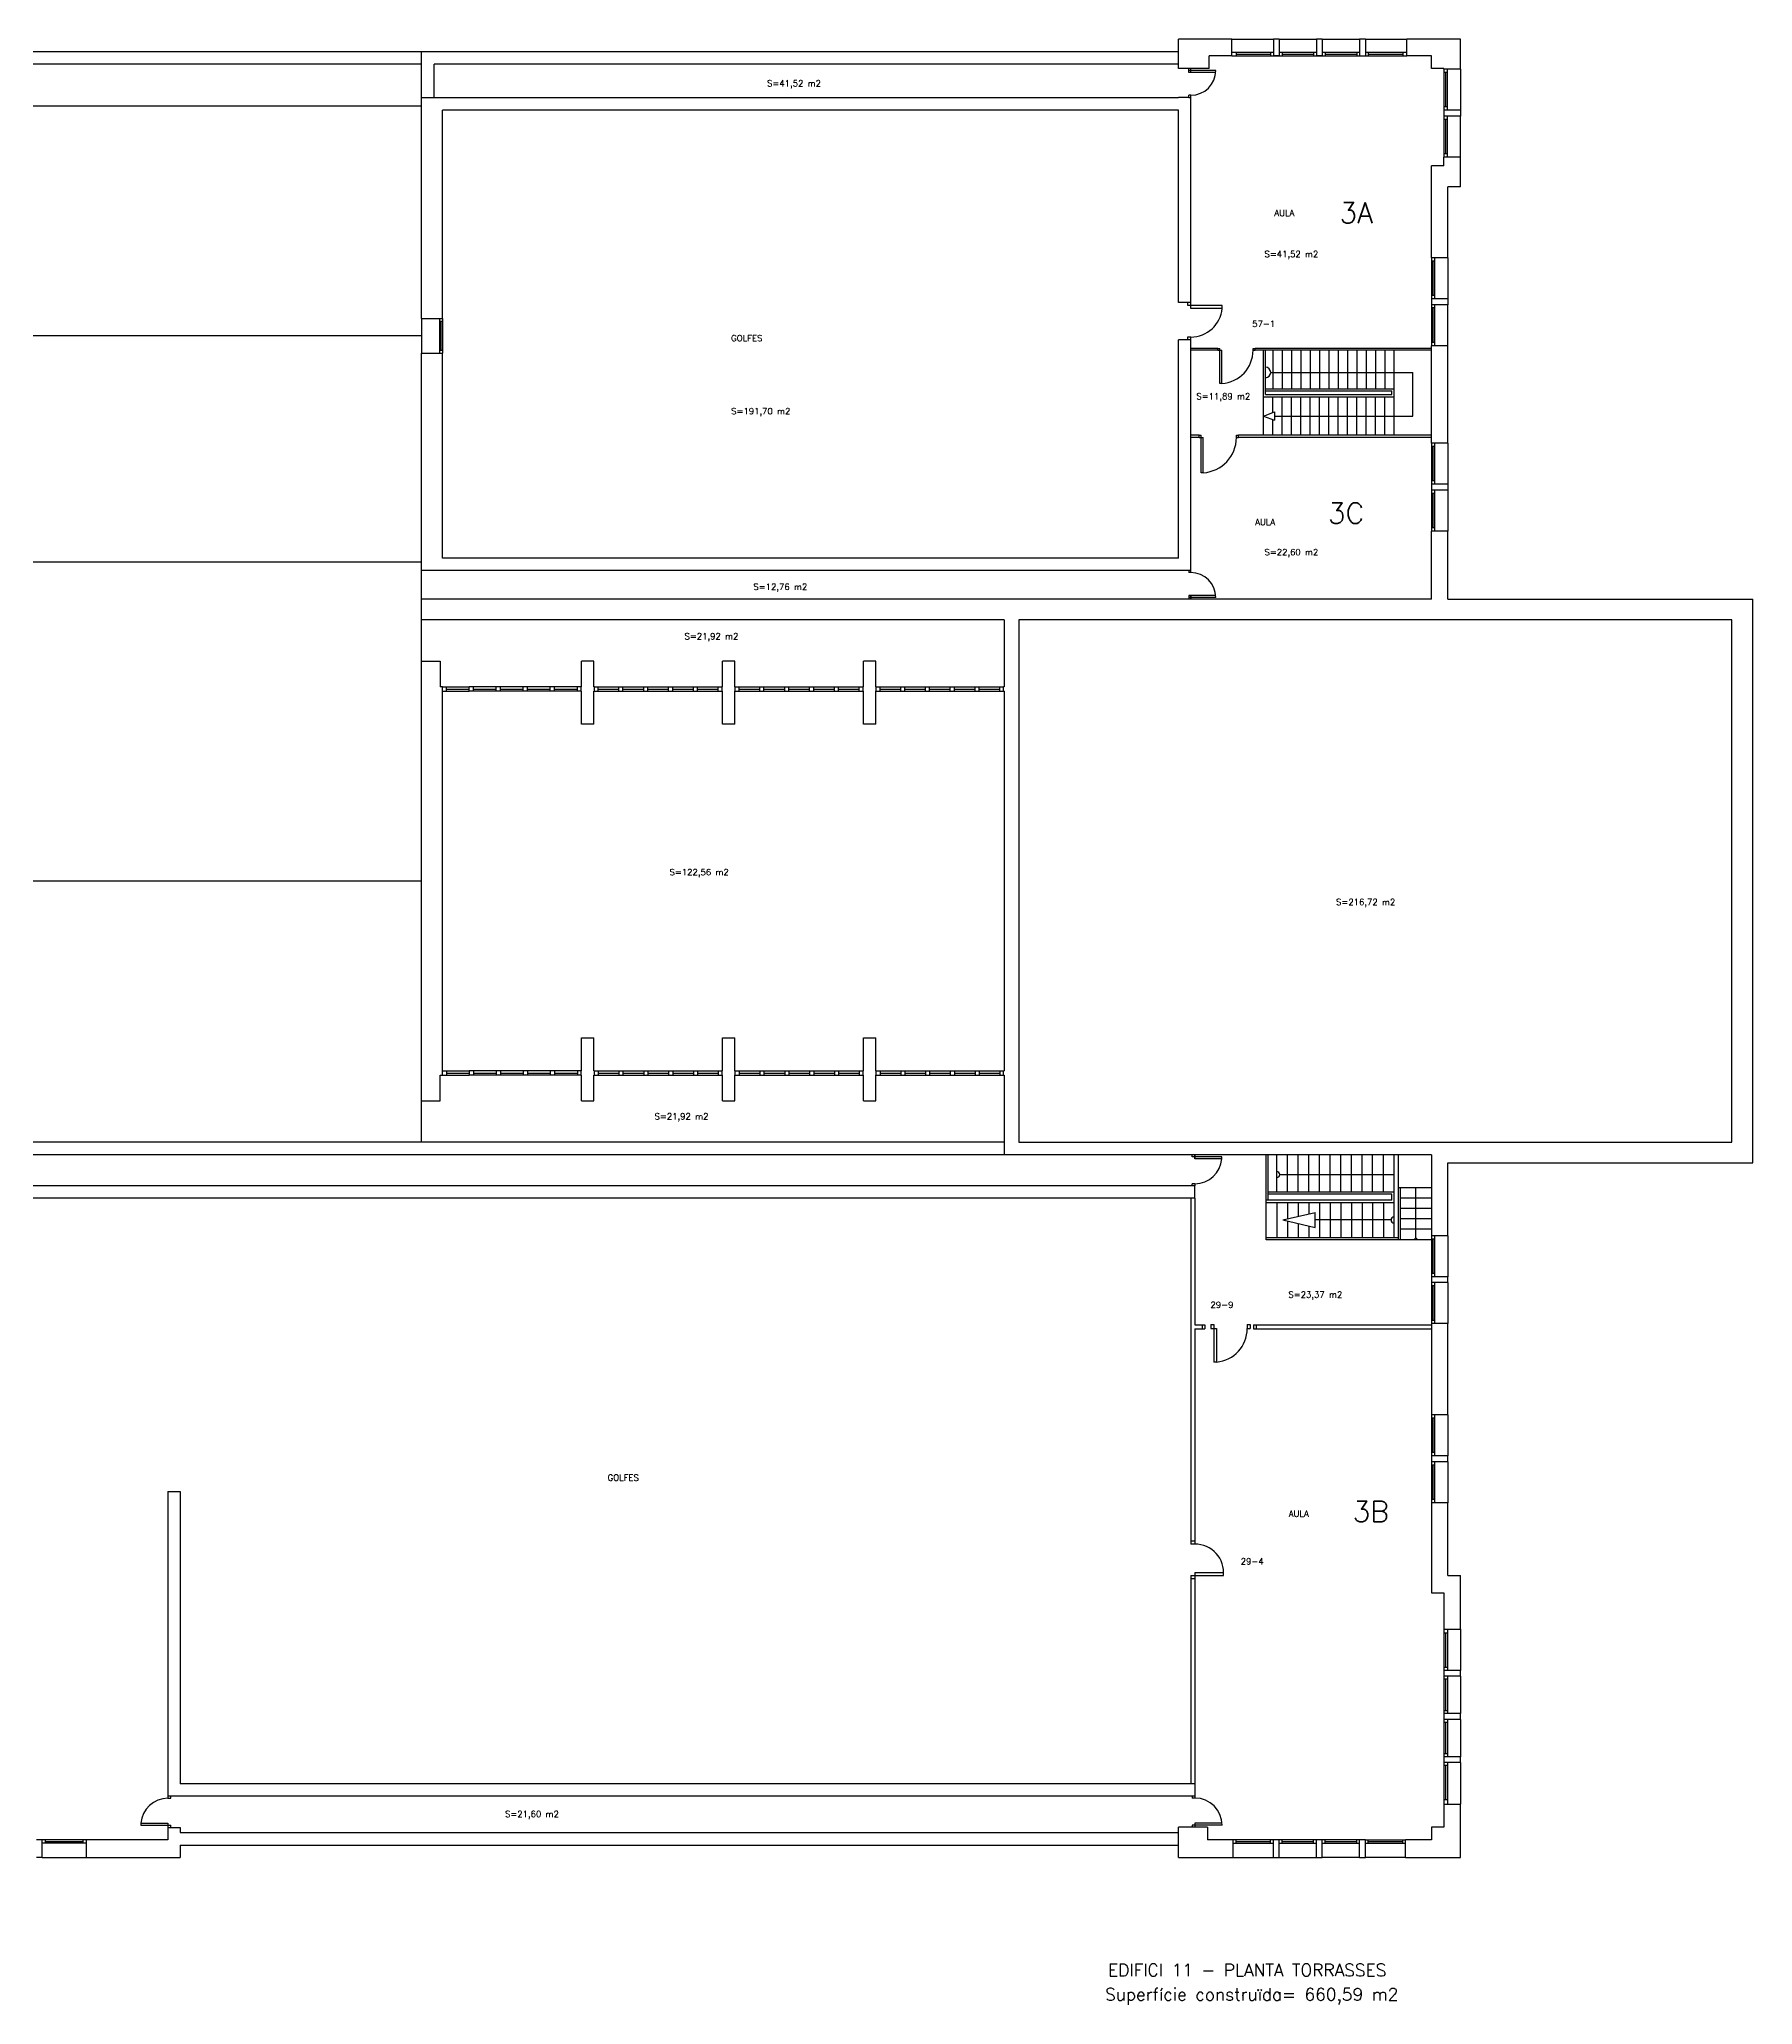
# Model space of a CAD drawing. Extents: x 188 to 272, y -39 to 198.
# Drawn here: x 230.9 to 272.22, y 150.78 to 198.18 of the extents above; entities that cross this region are included whole.
import ezdxf

# ---------------------------------------------------------------- set-up
doc = ezdxf.new("R2010")
doc.units = 0
doc.header["$MEASUREMENT"] = 0
for name, color, linetype in [('ESCA', 4, 'CONTINUOUS'), ('MURO', 1, 'CONTINUOUS'), ('PUER', 5, 'CONTINUOUS'), ('SUP', 7, 'CONTINUOUS'), ('TABI', 3, 'CONTINUOUS'), ('TEXT', 7, 'CONTINUOUS'), ('VENT', 2, 'CONTINUOUS')]:
    doc.layers.add(name, color=color, linetype=linetype)
doc.styles.add('SIMPLEX', font='simplex.shx')
doc.styles.add('SIMPLEX8', font='simplex.shx')

msp = doc.modelspace()

# ---------------------------------------------------------------- linework, layer by layer
at = {"layer": 'ESCA'}
for p, q in [((260.42, 188.631), (260.42, 190.681)), ((260.47, 189.611), (260.47, 190.681)), ((260.645, 190.681), (260.645, 189.751)), ((260.87, 190.681), (260.87, 189.751)), ((261.095, 190.681), (261.095, 189.751)), ((261.32, 190.681), (261.32, 189.751)), ((261.545, 190.681), (261.545, 189.751)), ((261.77, 190.681), (261.77, 189.751)), ((261.995, 190.681), (261.995, 189.751)), ((262.22, 190.681), (262.22, 189.751)), ((262.445, 190.681), (262.445, 189.751)), ((262.67, 190.681), (262.67, 189.751)), ((262.895, 190.681), (262.895, 189.751)), ((263.12, 190.681), (263.12, 189.751)), ((263.345, 190.681), (263.345, 189.751)), ((263.57, 188.631), (263.57, 190.681)), ((260.596, 190.146), (264.02, 190.146)), ((264.02, 189.096), (264.02, 190.146)), ((260.47, 189.751), (263.57, 189.751)), ((260.47, 189.701), (263.52, 189.701)), ((260.47, 189.611), (263.52, 189.611)), ((263.52, 189.611), (263.52, 189.701)), ((260.42, 189.561), (263.57, 189.561)), ((260.42, 189.096), (260.689, 189.193)), ((260.645, 189.177), (260.645, 189.561)), ((260.689, 189.193), (260.689, 188.999)), ((260.87, 188.631), (260.87, 189.561)), ((261.095, 188.631), (261.095, 189.561)), ((261.32, 188.631), (261.32, 189.561)), ((261.545, 188.631), (261.545, 189.561)), ((261.77, 188.631), (261.77, 189.561)), ((261.995, 188.631), (261.995, 189.561)), ((262.22, 188.631), (262.22, 189.561)), ((262.445, 188.631), (262.445, 189.561)), ((262.67, 188.631), (262.67, 189.561)), ((262.895, 188.631), (262.895, 189.561)), ((263.12, 188.631), (263.12, 189.561)), ((263.345, 188.631), (263.345, 189.561)), ((260.42, 189.096), (260.689, 188.999)), ((260.645, 188.631), (260.645, 189.015)), ((260.689, 189.096), (264.02, 189.096)), ((260.484, 169.231), (260.484, 171.281)), ((260.534, 170.181), (260.534, 171.281)), ((260.741, 170.381), (260.741, 171.281)), ((260.998, 170.381), (260.998, 171.281)), ((261.255, 170.381), (261.255, 171.281)), ((261.513, 170.381), (261.513, 171.281)), ((261.77, 170.381), (261.77, 171.281)), ((262.027, 170.381), (262.027, 171.281)), ((262.284, 170.381), (262.284, 171.281)), ((262.541, 170.381), (262.541, 171.281)), ((262.798, 170.381), (262.798, 171.281)), ((263.055, 170.381), (263.055, 171.281)), ((263.313, 170.381), (263.313, 171.281)), ((263.57, 169.281), (263.57, 171.281)), ((263.67, 171.281), (263.67, 169.231)), ((260.813, 170.801), (263.57, 170.801)), ((263.52, 170.181), (260.484, 170.181)), ((263.57, 170.381), (260.534, 170.381)), ((263.52, 170.331), (260.534, 170.331)), ((263.52, 170.181), (263.52, 170.331)), ((264.47, 170.481), (263.67, 170.481)), ((263.72, 170.481), (263.72, 169.231)), ((264.074, 170.231), (263.72, 170.231)), ((264.095, 169.264), (264.095, 170.481)), ((264.47, 170.231), (264.115, 170.231)), ((260.484, 170.131), (263.57, 170.131)), ((260.741, 170.131), (260.741, 169.281)), ((260.885, 169.706), (261.67, 169.888)), ((260.885, 169.706), (261.67, 169.524)), ((260.998, 170.131), (260.998, 169.732)), ((261.255, 170.131), (261.255, 169.792)), ((261.513, 170.131), (261.513, 169.852)), ((261.67, 169.524), (261.67, 169.888)), ((263.498, 169.706), (261.67, 169.706)), ((261.77, 170.131), (261.77, 169.281)), ((262.027, 170.131), (262.027, 169.281)), ((262.284, 170.131), (262.284, 169.281)), ((262.541, 170.131), (262.541, 169.281)), ((262.798, 170.131), (262.798, 169.281)), ((263.055, 170.131), (263.055, 169.281)), ((263.313, 170.131), (263.313, 169.281)), ((264.47, 169.981), (263.72, 169.981)), ((264.47, 169.731), (263.72, 169.731)), ((260.484, 169.281), (263.67, 169.281)), ((264.47, 169.231), (260.484, 169.231)), ((260.998, 169.68), (260.998, 169.281)), ((261.255, 169.62), (261.255, 169.281)), ((261.513, 169.561), (261.513, 169.281)), ((264.47, 169.481), (263.72, 169.481))]:
    msp.add_line(p, q, dxfattribs=at)
for centre, radius, start, end in [((260.47, 190.146), 0.126, 270, 90), ((260.741, 170.801), 0.0714, 270, 90), ((263.57, 169.706), 0.0714, 90, 270), ((264.095, 169.231), 0.033, 0, 180)]:
    msp.add_arc(centre, radius, start, end, dxfattribs=at)
at = {"layer": 'MURO'}
for p, q in [((258.37, 197.481), (258.37, 198.181)), ((259.66, 198.181), (258.37, 198.181)), ((259.66, 197.781), (259.66, 198.181)), ((260.66, 198.181), (260.66, 197.781)), ((260.8, 198.181), (260.66, 198.181)), ((260.8, 198.181), (260.8, 197.781)), ((261.7, 198.181), (261.7, 197.781)), ((261.84, 198.181), (261.7, 198.181)), ((261.84, 198.181), (261.84, 197.781)), ((262.74, 198.181), (262.74, 197.781)), ((262.88, 198.181), (262.74, 198.181)), ((262.88, 198.181), (262.88, 197.781)), ((263.88, 197.781), (263.88, 198.181)), ((265.17, 198.181), (263.88, 198.181)), ((265.17, 197.461), (265.17, 198.181)), ((258.37, 197.881), (240.12, 197.881)), ((240.12, 191.451), (240.12, 197.881)), ((259.11, 197.481), (259.11, 197.781)), ((259.66, 197.781), (259.11, 197.781)), ((260.8, 197.781), (260.66, 197.781)), ((260.66, 197.781), (260.8, 197.781)), ((261.84, 197.781), (261.7, 197.781)), ((261.7, 197.781), (261.84, 197.781)), ((262.74, 197.781), (262.88, 197.781)), ((264.47, 197.781), (263.88, 197.781)), ((264.47, 197.481), (264.47, 197.781)), ((240.42, 196.771), (240.42, 197.581)), ((258.37, 197.581), (240.42, 197.581)), ((259.11, 197.481), (258.37, 197.481)), ((264.77, 197.481), (264.47, 197.481)), ((264.77, 197.461), (264.77, 197.481)), ((265.17, 197.461), (264.77, 197.461)), ((258.37, 196.771), (240.12, 196.771)), ((258.37, 196.771), (258.37, 196.781)), ((258.62, 196.781), (258.37, 196.781)), ((258.67, 191.831), (258.67, 196.781)), ((258.37, 196.471), (240.62, 196.471)), ((240.62, 191.451), (240.62, 196.471)), ((258.37, 191.831), (258.37, 196.471)), ((265.17, 196.471), (264.77, 196.471)), ((264.77, 196.471), (264.77, 196.331)), ((265.17, 196.331), (264.77, 196.331)), ((265.17, 196.471), (265.17, 196.331)), ((265.17, 195.341), (264.77, 195.341)), ((264.77, 195.131), (264.77, 195.341)), ((265.17, 194.621), (265.17, 195.341)), ((264.77, 195.131), (264.47, 195.131)), ((264.47, 192.911), (264.47, 195.131)), ((265.17, 194.621), (264.87, 194.621)), ((264.87, 192.911), (264.87, 194.621)), ((264.87, 192.911), (264.47, 192.911)), ((258.67, 191.831), (258.37, 191.831)), ((264.87, 191.921), (264.47, 191.921)), ((264.47, 191.921), (264.47, 191.781)), ((264.87, 191.781), (264.47, 191.781)), ((264.87, 191.921), (264.87, 191.781)), ((240.12, 191.451), (240.62, 191.451)), ((240.12, 190.611), (240.62, 190.611)), ((240.12, 171.581), (240.12, 190.611)), ((240.62, 185.671), (240.62, 190.611)), ((258.37, 185.671), (258.37, 190.931)), ((258.67, 190.931), (258.37, 190.931)), ((258.67, 185.321), (258.67, 190.931)), ((264.87, 190.791), (264.47, 190.791)), ((264.47, 188.441), (264.47, 190.791)), ((264.87, 188.441), (264.87, 190.791)), ((264.87, 188.441), (264.47, 188.441)), ((264.87, 187.451), (264.47, 187.451)), ((264.47, 187.451), (264.47, 187.311)), ((264.87, 187.311), (264.47, 187.311)), ((264.87, 187.451), (264.87, 187.311)), ((264.87, 186.321), (264.47, 186.321)), ((264.47, 184.681), (264.47, 186.321)), ((264.51, 186.401), (264.51, 186.388)), ((264.87, 184.681), (264.87, 186.321)), ((258.67, 185.371), (240.12, 185.371)), ((258.37, 185.671), (240.62, 185.671)), ((258.62, 185.371), (258.62, 185.321)), ((258.62, 185.371), (258.62, 185.321)), ((258.67, 185.321), (258.62, 185.321)), ((264.47, 184.681), (240.12, 184.681)), ((258.62, 184.771), (258.62, 184.681)), ((258.67, 184.771), (258.67, 184.671)), ((258.67, 184.681), (258.67, 184.771)), ((264.87, 184.681), (272.22, 184.681)), ((272.22, 171.081), (272.22, 184.681)), ((244.45, 184.181), (240.12, 184.181)), ((240.8, 184.181), (240.72, 184.181)), ((247.85, 184.181), (244.45, 184.181)), ((251.25, 184.181), (247.85, 184.181)), ((254.17, 184.181), (251.25, 184.181)), ((254.17, 184.181), (254.17, 182.561)), ((254.52, 184.181), (254.52, 171.581)), ((271.72, 184.181), (254.52, 184.181)), ((271.72, 171.581), (271.72, 184.181)), ((240.12, 183.181), (240.57, 183.181)), ((240.57, 183.181), (240.57, 182.561)), ((243.975, 182.561), (243.975, 183.181)), ((244.275, 183.181), (243.975, 183.181)), ((244.275, 182.561), (244.275, 183.181)), ((247.375, 182.561), (247.375, 183.181)), ((247.675, 183.181), (247.375, 183.181)), ((247.675, 182.561), (247.675, 183.181)), ((250.775, 182.561), (250.775, 183.181)), ((251.075, 183.181), (250.775, 183.181)), ((251.075, 182.561), (251.075, 183.181)), ((240.627, 182.561), (240.57, 182.561)), ((243.975, 182.561), (243.965, 182.561)), ((244.285, 182.561), (244.275, 182.561)), ((247.375, 182.561), (247.365, 182.561)), ((247.685, 182.561), (247.675, 182.561)), ((250.775, 182.561), (250.765, 182.561)), ((251.085, 182.561), (251.075, 182.561)), ((254.17, 182.561), (254.155, 182.561)), ((240.62, 173.301), (240.62, 182.461)), ((240.627, 182.461), (240.62, 182.461)), ((243.975, 182.461), (243.965, 182.461)), ((243.975, 181.661), (243.975, 182.461)), ((244.275, 181.661), (244.275, 182.461)), ((244.285, 182.461), (244.275, 182.461)), ((247.375, 182.461), (247.365, 182.461)), ((247.375, 181.661), (247.375, 182.461)), ((247.675, 181.661), (247.675, 182.461)), ((247.685, 182.461), (247.675, 182.461)), ((250.775, 182.461), (250.765, 182.461)), ((250.775, 181.661), (250.775, 182.461)), ((251.075, 181.661), (251.075, 182.461)), ((251.085, 182.461), (251.075, 182.461)), ((254.17, 182.461), (254.155, 182.461)), ((254.17, 182.461), (254.17, 173.301)), ((244.275, 181.661), (243.975, 181.661)), ((247.675, 181.661), (247.375, 181.661)), ((251.075, 181.661), (250.775, 181.661)), ((243.975, 173.301), (243.975, 174.101)), ((243.975, 174.101), (244.275, 174.101)), ((244.275, 173.301), (244.275, 174.101)), ((247.375, 173.301), (247.375, 174.101)), ((247.375, 174.101), (247.675, 174.101)), ((247.675, 173.301), (247.675, 174.101)), ((250.775, 173.301), (250.775, 174.101)), ((250.775, 174.101), (251.075, 174.101)), ((251.075, 173.301), (251.075, 174.101)), ((240.57, 172.581), (240.57, 173.201)), ((243.965, 173.301), (243.975, 173.301)), ((243.965, 173.201), (243.975, 173.201)), ((243.975, 172.581), (243.975, 173.201)), ((244.275, 173.301), (244.285, 173.301)), ((244.275, 172.581), (244.275, 173.201)), ((244.275, 173.201), (244.285, 173.201)), ((247.365, 173.301), (247.375, 173.301)), ((247.365, 173.201), (247.375, 173.201)), ((247.375, 172.581), (247.375, 173.201)), ((247.675, 173.301), (247.685, 173.301)), ((247.675, 172.581), (247.675, 173.201)), ((247.675, 173.201), (247.685, 173.201)), ((250.775, 173.301), (250.765, 173.301)), ((250.775, 173.201), (250.765, 173.201)), ((250.775, 172.581), (250.775, 173.201)), ((251.075, 173.301), (251.085, 173.301)), ((251.075, 172.581), (251.075, 173.201)), ((251.075, 173.201), (251.085, 173.201)), ((254.155, 173.301), (254.17, 173.301)), ((254.155, 173.201), (254.17, 173.201)), ((254.17, 173.201), (254.17, 171.281)), ((240.12, 172.581), (240.57, 172.581)), ((243.975, 172.581), (244.275, 172.581)), ((247.375, 172.581), (247.675, 172.581)), ((250.775, 172.581), (251.075, 172.581)), ((254.17, 171.581), (195.95, 171.581)), ((264.47, 171.281), (196.35, 171.281)), ((254.52, 171.581), (271.72, 171.581)), ((258.77, 171.181), (258.77, 171.281)), ((264.47, 171.281), (264.47, 169.326)), ((264.87, 171.081), (272.22, 171.081)), ((264.87, 169.326), (264.87, 171.081)), ((258.77, 170.531), (196.35, 170.531)), ((258.77, 170.231), (196.35, 170.231)), ((258.77, 170.231), (258.77, 170.531)), ((264.87, 169.326), (264.47, 169.326)), ((264.87, 168.336), (264.47, 168.336)), ((264.47, 168.336), (264.47, 168.196)), ((264.87, 168.196), (264.87, 168.336)), ((264.87, 168.196), (264.47, 168.196)), ((264.87, 167.206), (264.47, 167.206)), ((264.47, 167.206), (264.47, 165.006)), ((264.87, 165.006), (264.87, 167.206)), ((264.87, 165.006), (264.47, 165.006)), ((264.87, 164.016), (264.47, 164.016)), ((264.47, 164.016), (264.47, 163.876)), ((264.87, 163.876), (264.87, 164.016)), ((264.87, 163.876), (264.47, 163.876)), ((234, 163.156), (234.3, 163.156)), ((234, 163.156), (234, 155.811)), ((234.3, 163.156), (234.3, 156.111)), ((264.87, 162.886), (264.47, 162.886)), ((264.47, 162.886), (264.47, 160.711)), ((264.87, 161.131), (264.87, 162.886)), ((264.47, 160.711), (264.77, 160.711)), ((264.77, 160.711), (264.77, 159.841)), ((264.87, 161.131), (265.17, 161.131)), ((265.17, 159.841), (265.17, 161.131)), ((264.77, 159.841), (265.17, 159.841)), ((265.17, 158.841), (264.77, 158.841)), ((264.77, 158.841), (264.77, 158.701)), ((265.17, 158.701), (265.17, 158.841)), ((265.17, 158.701), (264.77, 158.701)), ((265.17, 157.801), (264.77, 157.801)), ((264.77, 157.801), (264.77, 157.661)), ((265.17, 157.661), (264.77, 157.661)), ((265.17, 157.661), (265.17, 157.801)), ((265.17, 156.761), (264.77, 156.761)), ((264.77, 156.761), (264.77, 156.621)), ((265.17, 156.621), (264.77, 156.621)), ((265.17, 156.621), (265.17, 156.761)), ((258.77, 156.111), (234.3, 156.111)), ((258.77, 156.111), (258.77, 155.811)), ((258.77, 155.811), (234, 155.811)), ((264.77, 155.621), (265.17, 155.621)), ((264.77, 155.621), (264.77, 155.061)), ((265.17, 154.331), (265.17, 155.621)), ((234, 155.057), (234, 154.761)), ((234, 155.057), (234.3, 155.057)), ((234.3, 155.057), (234.3, 154.931)), ((259.07, 155.061), (258.37, 155.061)), ((258.37, 154.331), (258.37, 155.061)), ((259.07, 155.061), (259.07, 154.761)), ((264.47, 155.061), (264.47, 154.761)), ((264.77, 155.061), (264.47, 155.061)), ((230.97, 154.761), (230.83, 154.761)), ((230.97, 154.331), (230.97, 154.761)), ((234, 154.761), (232.04, 154.761)), ((232.04, 154.331), (232.04, 154.761)), ((234.3, 154.931), (258.37, 154.931)), ((234.3, 154.631), (258.37, 154.631)), ((234.3, 154.631), (234.3, 154.331)), ((259.69, 154.761), (259.07, 154.761)), ((259.69, 154.331), (259.69, 154.761)), ((260.66, 154.331), (260.66, 154.761)), ((260.8, 154.761), (260.66, 154.761)), ((260.8, 154.331), (260.8, 154.761)), ((261.7, 154.331), (261.7, 154.761)), ((261.84, 154.761), (261.7, 154.761)), ((261.84, 154.331), (261.84, 154.761)), ((262.74, 154.331), (262.74, 154.761)), ((262.88, 154.761), (262.74, 154.761)), ((262.88, 154.331), (262.88, 154.761)), ((264.47, 154.761), (263.85, 154.761)), ((263.85, 154.331), (263.85, 154.761)), ((230.97, 154.331), (230.83, 154.331)), ((232.04, 154.331), (234.3, 154.331)), ((258.37, 154.331), (259.69, 154.331)), ((260.66, 154.331), (260.8, 154.331)), ((261.7, 154.331), (261.84, 154.331)), ((262.74, 154.331), (262.88, 154.331)), ((263.85, 154.331), (265.17, 154.331))]:
    msp.add_line(p, q, dxfattribs=at)
at = {"layer": 'MURO', "color": 7}
for p, q in [((240.12, 197.881), (189.55, 197.881)), ((240.12, 197.581), (189.65, 197.581)), ((240.12, 196.571), (189.65, 196.571)), ((240.12, 191.031), (189.65, 191.031)), ((240.12, 185.571), (189.65, 185.571)), ((240.12, 177.881), (189.65, 177.881))]:
    msp.add_line(p, q, dxfattribs=at)
at = {"layer": 'MURO', "color": 1}
for p, q in [((240.627, 182.461), (240.627, 182.561)), ((243.965, 182.461), (243.965, 182.561)), ((244.285, 182.461), (244.285, 182.561)), ((247.365, 182.461), (247.365, 182.561)), ((247.685, 182.461), (247.685, 182.561)), ((250.765, 182.461), (250.765, 182.561)), ((251.085, 182.461), (251.085, 182.561)), ((254.155, 182.461), (254.155, 182.561)), ((254.52, 180.736), (254.52, 180.286)), ((254.52, 175.476), (254.52, 175.026)), ((240.57, 173.201), (240.625, 173.201)), ((240.625, 173.201), (240.625, 173.301)), ((243.965, 173.201), (243.965, 173.301)), ((244.285, 173.201), (244.285, 173.301)), ((247.365, 173.201), (247.365, 173.301)), ((247.685, 173.201), (247.685, 173.301)), ((250.765, 173.201), (250.765, 173.301)), ((251.085, 173.201), (251.085, 173.301)), ((254.155, 173.201), (254.155, 173.301))]:
    msp.add_line(p, q, dxfattribs=at)
at = {"layer": 'MURO', "color": 2}
for p, q in [((244.375, 182.461), (244.375, 182.561)), ((244.875, 182.461), (244.875, 182.561)), ((244.975, 182.461), (244.975, 182.561)), ((245.475, 182.461), (245.475, 182.561)), ((245.575, 182.461), (245.575, 182.561)), ((246.075, 182.461), (246.075, 182.561)), ((246.175, 182.461), (246.175, 182.561)), ((246.675, 182.461), (246.675, 182.561)), ((246.775, 182.461), (246.775, 182.561)), ((247.275, 182.461), (247.275, 182.561)), ((247.775, 182.461), (247.775, 182.561)), ((248.275, 182.461), (248.275, 182.561)), ((248.375, 182.461), (248.375, 182.561)), ((248.875, 182.461), (248.875, 182.561)), ((248.975, 182.461), (248.975, 182.561)), ((249.475, 182.461), (249.475, 182.561)), ((249.575, 182.461), (249.575, 182.561)), ((250.075, 182.461), (250.075, 182.561)), ((250.175, 182.461), (250.175, 182.561)), ((250.675, 182.461), (250.675, 182.561)), ((251.175, 182.461), (251.175, 182.561)), ((251.673, 182.461), (251.673, 182.561)), ((251.773, 182.461), (251.773, 182.561)), ((252.271, 182.461), (252.271, 182.561)), ((252.371, 182.461), (252.371, 182.561)), ((252.869, 182.461), (252.869, 182.561)), ((252.969, 182.461), (252.969, 182.561)), ((253.467, 182.461), (253.467, 182.561)), ((253.567, 182.461), (253.567, 182.561)), ((254.065, 182.461), (254.065, 182.561)), ((244.375, 173.301), (244.375, 173.201)), ((244.875, 173.301), (244.875, 173.201)), ((244.975, 173.301), (244.975, 173.201)), ((245.475, 173.301), (245.475, 173.201)), ((245.575, 173.301), (245.575, 173.201)), ((246.075, 173.301), (246.075, 173.201)), ((246.175, 173.301), (246.175, 173.201)), ((246.675, 173.301), (246.675, 173.201)), ((246.775, 173.301), (246.775, 173.201)), ((247.275, 173.301), (247.275, 173.201)), ((247.775, 173.301), (247.775, 173.201)), ((248.275, 173.301), (248.275, 173.201)), ((248.375, 173.301), (248.375, 173.201)), ((248.875, 173.301), (248.875, 173.201)), ((248.975, 173.301), (248.975, 173.201)), ((249.475, 173.301), (249.475, 173.201)), ((249.575, 173.301), (249.575, 173.201)), ((250.075, 173.301), (250.075, 173.201)), ((250.175, 173.301), (250.175, 173.201)), ((250.675, 173.301), (250.675, 173.201)), ((251.175, 173.301), (251.175, 173.201)), ((251.673, 173.301), (251.673, 173.201)), ((251.773, 173.301), (251.773, 173.201)), ((252.271, 173.301), (252.271, 173.201)), ((252.371, 173.301), (252.371, 173.201)), ((252.869, 173.301), (252.869, 173.201)), ((252.969, 173.301), (252.969, 173.201)), ((253.467, 173.301), (253.467, 173.201)), ((253.567, 173.301), (253.567, 173.201)), ((254.065, 173.301), (254.065, 173.201))]:
    msp.add_line(p, q, dxfattribs=at)
at = {"layer": 'PUER'}
for p, q in [((258.62, 197.381), (258.62, 197.481)), ((259.27, 197.431), (258.62, 197.431)), ((259.268, 197.381), (258.62, 197.381)), ((258.67, 197.381), (258.67, 197.481)), ((258.62, 196.781), (258.62, 196.831)), ((258.67, 196.831), (258.62, 196.831)), ((258.62, 196.781), (258.67, 196.781)), ((258.67, 196.781), (258.67, 196.831)), ((258.6, 191.761), (258.6, 191.831)), ((259.427, 191.761), (258.6, 191.761)), ((258.67, 191.691), (258.67, 191.831)), ((259.427, 191.691), (258.67, 191.691)), ((259.427, 191.691), (259.427, 191.761)), ((258.6, 190.931), (258.6, 191.004)), ((258.67, 191.001), (258.6, 191.001)), ((258.67, 190.931), (258.67, 191.001)), ((259.32, 190.681), (259.32, 190.721)), ((259.32, 190.721), (259.37, 190.721)), ((259.32, 190.681), (259.42, 190.681)), ((259.37, 189.881), (259.37, 190.721)), ((259.42, 189.883), (259.42, 190.681)), ((260.17, 190.681), (260.17, 190.721)), ((260.17, 190.721), (260.22, 190.721)), ((260.17, 190.681), (260.22, 190.681)), ((260.22, 190.681), (260.22, 190.721)), ((259.42, 189.883), (259.37, 189.883)), ((258.87, 188.577), (258.87, 188.631)), ((258.87, 188.631), (258.92, 188.631)), ((258.87, 188.577), (258.97, 188.577)), ((258.92, 187.727), (258.92, 188.631)), ((258.97, 187.729), (258.97, 188.577)), ((259.77, 188.577), (259.77, 188.631)), ((259.77, 188.631), (259.82, 188.631)), ((259.77, 188.577), (259.82, 188.577)), ((259.82, 188.577), (259.82, 188.631)), ((258.97, 187.729), (258.92, 187.729)), ((259.268, 184.771), (258.62, 184.771)), ((259.27, 184.721), (258.62, 184.721)), ((258.7, 171.231), (258.7, 171.281)), ((259.418, 171.231), (258.7, 171.231)), ((258.77, 171.281), (258.77, 171.181)), ((259.418, 171.181), (258.77, 171.181)), ((259.418, 171.181), (259.418, 171.231)), ((258.77, 170.581), (258.7, 170.581)), ((258.7, 170.531), (258.7, 170.581)), ((258.77, 170.581), (258.77, 170.531)), ((259.151, 167.187, -0.009), (259.151, 167.087, -0.009)), ((259.151, 167.187, -0.009), (259.221, 167.187, -0.009)), ((259.151, 167.087, -0.009), (259.291, 167.087, -0.009)), ((259.221, 167.187, -0.009), (259.221, 166.277, -0.009)), ((259.291, 167.087, -0.009), (259.291, 166.28, -0.009)), ((260.031, 167.187, -0.009), (260.031, 167.087, -0.009)), ((260.031, 167.187, -0.009), (260.101, 167.187, -0.009)), ((260.031, 167.087, -0.009), (260.101, 167.087, -0.009)), ((260.101, 167.187, -0.009), (260.101, 167.087, -0.009)), ((259.291, 166.28, -0.009), (259.221, 166.28, -0.009)), ((258.77, 161.961), (258.67, 161.961)), ((258.67, 161.961), (258.67, 161.891)), ((258.77, 161.891), (258.67, 161.891)), ((258.77, 161.961), (258.77, 161.891)), ((258.77, 161.201), (259.455, 161.201)), ((258.77, 161.201), (258.77, 161.061)), ((259.455, 161.201), (259.455, 161.236)), ((258.67, 161.131), (259.456, 161.131)), ((258.67, 161.131), (258.67, 161.061)), ((258.67, 161.061), (258.77, 161.061)), ((258.77, 161.131), (259.455, 161.131)), ((234, 155.811), (234, 155.761)), ((234, 155.761), (234.07, 155.761)), ((234.07, 155.761), (234.07, 155.811)), ((258.7, 155.811), (258.7, 155.761)), ((258.77, 155.761), (258.7, 155.761)), ((258.77, 155.811), (258.77, 155.761)), ((233.346, 155.107), (234.07, 155.107)), ((233.348, 155.157), (234, 155.157)), ((233.348, 155.157), (233.348, 155.107)), ((234, 155.157), (234, 155.057)), ((234.07, 155.057), (234.07, 155.107)), ((258.7, 155.111), (258.7, 155.061)), ((259.424, 155.111), (258.7, 155.111)), ((259.422, 155.161), (258.77, 155.161)), ((258.77, 155.161), (258.77, 155.061))]:
    msp.add_line(p, q, dxfattribs=at)
for centre, radius, start, end in [((258.67, 197.431), 0.6, 270, 0), ((258.67, 191.761), 0.76, 270, 354.7153), ((259.37, 190.681), 0.8, 273.5833, 0), ((258.92, 188.577), 0.85, 273.3723, 0), ((258.67, 184.721), 0.6, 0, 90), ((258.77, 171.231), 0.65, 270, 355.5883), ((259.221, 167.087, -0.009), 0.81, 274.9577, 0), ((258.77, 161.201), 0.69, 354.1774, 90), ((234, 155.107), 0.654, 90, 175.6137), ((258.77, 155.111), 0.654, 0, 90)]:
    msp.add_arc(centre, radius, start, end, dxfattribs=at)
at = {"layer": 'TABI'}
for p, q in [((259.32, 190.721), (258.67, 190.721)), ((259.32, 190.681), (258.67, 190.681)), ((264.47, 190.721), (260.22, 190.721)), ((264.47, 190.681), (260.22, 190.681)), ((258.87, 188.631), (258.67, 188.631)), ((258.87, 188.577), (258.67, 188.577)), ((264.47, 188.631), (259.82, 188.631)), ((264.47, 188.577), (259.82, 188.577)), ((258.67, 170.231), (258.67, 161.961)), ((258.77, 170.231), (258.77, 167.181)), ((258.77, 167.181, -0.004), (259.004, 167.181, -0.004)), ((258.77, 167.081, -0.004), (259.004, 167.081, -0.004)), ((258.77, 167.081), (258.77, 161.961)), ((258.944, 167.181, -0.003), (258.944, 167.081, -0.003)), ((259.004, 167.181, -0.003), (259.004, 167.081, -0.003)), ((260.184, 167.181, -0.003), (264.47, 167.181)), ((260.184, 167.181, -0.003), (260.184, 167.081, -0.003)), ((260.184, 167.081, -0.003), (264.47, 167.081)), ((260.244, 167.181, -0.003), (260.244, 167.081, -0.003)), ((258.67, 161.061), (258.67, 156.111)), ((258.77, 161.061), (258.77, 156.111))]:
    msp.add_line(p, q, dxfattribs=at)
at = {"layer": 'VENT'}
for p, q in [((259.66, 198.181), (260.66, 198.181)), ((260.8, 198.181), (261.7, 198.181)), ((261.84, 198.181), (262.74, 198.181)), ((262.88, 198.181), (263.88, 198.181)), ((259.66, 197.781), (260.66, 197.781)), ((259.76, 197.871), (259.76, 197.781)), ((259.76, 197.826), (260.59, 197.826)), ((260.59, 197.871), (260.59, 197.781)), ((260.8, 197.781), (261.7, 197.781)), ((260.87, 197.871), (260.87, 197.781)), ((260.87, 197.826), (261.63, 197.826)), ((261.63, 197.871), (261.63, 197.781)), ((261.84, 197.781), (262.74, 197.781)), ((261.91, 197.871), (261.91, 197.781)), ((261.91, 197.826), (262.67, 197.826)), ((262.67, 197.871), (262.67, 197.781)), ((262.95, 197.871), (262.95, 197.781)), ((262.95, 197.826), (263.78, 197.826)), ((263.78, 197.871), (263.78, 197.781)), ((264.77, 197.461), (264.77, 196.471)), ((264.85, 197.381), (264.77, 197.381)), ((264.81, 197.381), (264.81, 196.551)), ((264.85, 197.461), (264.85, 196.471)), ((265.17, 197.461), (265.17, 196.471)), ((264.85, 196.551), (264.77, 196.551)), ((264.77, 196.331), (264.77, 195.341)), ((264.85, 196.251), (264.77, 196.251)), ((264.81, 196.251), (264.81, 195.421)), ((264.85, 196.331), (264.85, 195.341)), ((265.17, 195.341), (265.17, 196.331)), ((264.85, 195.421), (264.77, 195.421)), ((264.47, 192.911), (264.47, 191.921)), ((264.55, 192.831), (264.47, 192.831)), ((264.51, 192.831), (264.51, 192.001)), ((264.55, 192.911), (264.55, 191.921)), ((264.87, 192.911), (264.87, 191.921)), ((264.55, 192.001), (264.47, 192.001)), ((264.47, 191.781), (264.47, 190.791)), ((264.55, 191.701), (264.47, 191.701)), ((264.51, 191.701), (264.51, 190.871)), ((264.55, 191.781), (264.55, 190.791)), ((264.87, 190.791), (264.87, 191.781)), ((240.12, 191.451), (240.12, 190.611)), ((240.55, 191.451), (240.55, 190.611)), ((240.55, 191.381), (240.62, 191.381)), ((240.585, 191.381), (240.585, 190.681)), ((240.62, 191.451), (240.62, 190.611)), ((240.55, 190.681), (240.62, 190.681)), ((264.55, 190.871), (264.47, 190.871)), ((264.47, 188.441), (264.47, 187.451)), ((264.55, 188.361), (264.47, 188.361)), ((264.51, 188.361), (264.51, 187.531)), ((264.55, 188.441), (264.55, 187.451)), ((264.87, 188.441), (264.87, 187.451)), ((264.55, 187.531), (264.47, 187.531)), ((264.47, 187.311), (264.47, 186.321)), ((264.55, 187.231), (264.47, 187.231)), ((264.51, 187.231), (264.51, 186.401)), ((264.55, 187.311), (264.55, 186.321)), ((264.87, 187.311), (264.87, 186.321)), ((264.55, 186.401), (264.47, 186.401)), ((240.627, 182.561), (241.267, 182.561)), ((240.717, 182.511), (241.267, 182.511)), ((243.965, 182.561), (241.267, 182.561)), ((244.285, 182.561), (247.365, 182.561)), ((244.375, 182.511), (244.875, 182.511)), ((244.975, 182.511), (245.475, 182.511)), ((245.575, 182.511), (246.075, 182.511)), ((246.175, 182.511), (246.675, 182.511)), ((246.775, 182.511), (247.275, 182.511)), ((247.685, 182.561), (250.765, 182.561)), ((247.775, 182.511), (248.275, 182.511)), ((248.375, 182.511), (248.875, 182.511)), ((248.975, 182.511), (249.475, 182.511)), ((249.575, 182.511), (250.075, 182.511)), ((250.175, 182.511), (250.675, 182.511)), ((251.085, 182.561), (254.155, 182.561)), ((251.175, 182.511), (251.673, 182.511)), ((251.773, 182.511), (252.271, 182.511)), ((252.371, 182.511), (252.869, 182.511)), ((252.969, 182.511), (253.467, 182.511)), ((253.567, 182.511), (254.065, 182.511)), ((240.627, 182.461), (241.267, 182.461)), ((243.965, 182.461), (241.267, 182.461)), ((244.285, 182.461), (247.365, 182.461)), ((247.685, 182.461), (250.765, 182.461)), ((251.085, 182.461), (254.155, 182.461)), ((240.625, 173.301), (241.267, 173.301)), ((240.625, 173.201), (241.267, 173.201)), ((240.717, 173.251), (241.267, 173.251)), ((243.965, 173.301), (241.267, 173.301)), ((243.965, 173.201), (241.267, 173.201)), ((244.285, 173.301), (247.365, 173.301)), ((244.285, 173.201), (247.365, 173.201)), ((244.375, 173.251), (244.875, 173.251)), ((244.975, 173.251), (245.475, 173.251)), ((245.575, 173.251), (246.075, 173.251)), ((246.175, 173.251), (246.675, 173.251)), ((246.775, 173.251), (247.275, 173.251)), ((247.685, 173.301), (250.765, 173.301)), ((247.685, 173.201), (250.765, 173.201)), ((247.775, 173.251), (248.275, 173.251)), ((248.375, 173.251), (248.875, 173.251)), ((248.975, 173.251), (249.475, 173.251)), ((249.575, 173.251), (250.075, 173.251)), ((250.175, 173.251), (250.675, 173.251)), ((251.085, 173.301), (254.155, 173.301)), ((251.085, 173.201), (254.155, 173.201)), ((251.175, 173.251), (251.673, 173.251)), ((251.773, 173.251), (252.271, 173.251)), ((252.371, 173.251), (252.869, 173.251)), ((252.969, 173.251), (253.467, 173.251)), ((253.567, 173.251), (254.065, 173.251)), ((264.47, 169.326), (264.47, 168.336)), ((264.55, 169.246), (264.47, 169.246)), ((264.51, 169.246), (264.51, 168.416)), ((264.55, 169.326), (264.55, 168.336)), ((264.87, 169.326), (264.87, 168.336)), ((264.55, 168.416), (264.47, 168.416)), ((264.47, 168.196), (264.47, 167.206)), ((264.55, 168.116), (264.47, 168.116)), ((264.51, 168.116), (264.51, 167.286)), ((264.55, 168.196), (264.55, 167.206)), ((264.87, 168.196), (264.87, 167.206)), ((264.55, 167.286), (264.47, 167.286)), ((264.47, 165.006), (264.47, 164.016)), ((264.55, 165.006), (264.55, 164.016)), ((264.87, 165.006), (264.87, 164.016)), ((264.55, 164.926), (264.47, 164.926)), ((264.51, 164.926), (264.51, 164.096)), ((264.55, 164.096), (264.47, 164.096)), ((264.47, 163.876), (264.47, 162.886)), ((264.55, 163.796), (264.47, 163.796)), ((264.51, 163.796), (264.51, 162.966)), ((264.55, 163.876), (264.55, 162.886)), ((264.87, 163.876), (264.87, 162.886)), ((264.55, 162.966), (264.47, 162.966)), ((264.77, 159.841), (264.77, 158.841)), ((264.86, 159.741), (264.77, 159.741)), ((264.815, 159.741), (264.815, 158.911)), ((265.17, 159.841), (265.17, 158.841)), ((264.86, 158.911), (264.77, 158.911)), ((264.77, 158.701), (264.77, 157.801)), ((264.86, 158.631), (264.77, 158.631)), ((264.815, 158.631), (264.815, 157.871)), ((265.17, 158.701), (265.17, 157.801)), ((264.86, 157.871), (264.77, 157.871)), ((264.77, 157.661), (264.77, 156.761)), ((264.86, 157.591), (264.77, 157.591)), ((264.815, 157.591), (264.815, 156.831)), ((265.17, 157.661), (265.17, 156.761)), ((264.86, 156.831), (264.77, 156.831)), ((264.77, 156.621), (264.77, 155.621)), ((264.86, 156.551), (264.77, 156.551)), ((264.815, 156.551), (264.815, 155.721)), ((265.17, 156.621), (265.17, 155.621)), ((264.86, 155.721), (264.77, 155.721)), ((232.04, 154.761), (230.97, 154.761)), ((230.97, 154.681), (232.04, 154.681)), ((231.05, 154.681), (231.05, 154.761)), ((231.05, 154.721), (231.96, 154.721)), ((231.96, 154.681), (231.96, 154.761)), ((260.66, 154.761), (259.69, 154.761)), ((259.76, 154.671), (259.76, 154.761)), ((259.76, 154.716), (260.59, 154.716)), ((260.59, 154.671), (260.59, 154.761)), ((261.7, 154.761), (260.8, 154.761)), ((260.87, 154.671), (260.87, 154.761)), ((260.87, 154.716), (261.63, 154.716)), ((261.63, 154.671), (261.63, 154.761)), ((262.74, 154.761), (261.84, 154.761)), ((261.91, 154.671), (261.91, 154.761)), ((261.91, 154.716), (262.67, 154.716)), ((262.67, 154.671), (262.67, 154.761)), ((262.88, 154.761), (263.85, 154.761)), ((262.95, 154.671), (262.95, 154.761)), ((262.95, 154.716), (263.78, 154.716)), ((263.78, 154.671), (263.78, 154.761)), ((230.97, 154.331), (232.04, 154.331)), ((259.69, 154.331), (260.66, 154.331)), ((260.8, 154.331), (261.7, 154.331)), ((262.74, 154.331), (261.84, 154.331)), ((263.85, 154.331), (262.88, 154.331))]:
    msp.add_line(p, q, dxfattribs=at)
at = {"layer": 'VENT', "color": 2}
for p, q in [((259.66, 197.871), (260.66, 197.871)), ((260.8, 197.871), (261.7, 197.871)), ((261.84, 197.871), (262.74, 197.871)), ((262.88, 197.871), (263.88, 197.871)), ((262.88, 197.781), (263.88, 197.781)), ((240.717, 182.461), (240.717, 182.561)), ((241.267, 182.461), (241.267, 182.561)), ((241.367, 182.461), (241.367, 182.561)), ((241.367, 182.511), (241.919, 182.511)), ((241.919, 182.461), (241.919, 182.561)), ((242.019, 182.461), (242.019, 182.561)), ((242.019, 182.511), (242.571, 182.511)), ((242.571, 182.461), (242.571, 182.561)), ((242.671, 182.461), (242.671, 182.561)), ((242.671, 182.511), (243.223, 182.511)), ((243.223, 182.461), (243.223, 182.561)), ((243.323, 182.461), (243.323, 182.561)), ((243.323, 182.511), (243.875, 182.511)), ((243.875, 182.461), (243.875, 182.561)), ((240.717, 173.301), (240.717, 173.201)), ((241.267, 173.301), (241.267, 173.201)), ((241.367, 173.301), (241.367, 173.201)), ((241.367, 173.251), (241.919, 173.251)), ((241.919, 173.301), (241.919, 173.201)), ((242.019, 173.301), (242.019, 173.201)), ((242.019, 173.251), (242.571, 173.251)), ((242.571, 173.301), (242.571, 173.201)), ((242.671, 173.301), (242.671, 173.201)), ((242.671, 173.251), (243.223, 173.251)), ((243.223, 173.301), (243.223, 173.201)), ((243.323, 173.301), (243.323, 173.201)), ((243.323, 173.251), (243.875, 173.251)), ((243.875, 173.301), (243.875, 173.201)), ((264.86, 159.841), (264.86, 158.841)), ((264.86, 158.701), (264.86, 157.801)), ((264.86, 157.661), (264.86, 156.761)), ((264.86, 156.621), (264.86, 155.621)), ((260.66, 154.671), (259.69, 154.671)), ((261.7, 154.671), (260.8, 154.671)), ((262.74, 154.671), (261.84, 154.671)), ((263.85, 154.671), (262.88, 154.671))]:
    msp.add_line(p, q, dxfattribs=at)

# ---------------------------------------------------------------- texts
at = {"layer": 'SUP', "color": 7, "style": 'SIMPLEX8'}
for s, height, p in [('S=41,52 m2', 0.15, (248.451, 197.043)), ('S=41,52 m2', 0.15, (260.446, 192.926)), ('S=11,89 m2', 0.15, (258.805, 189.496)), ('S=191,70 m2', 0.15, (247.585, 189.138)), ('S=22,60 m2', 0.15, (260.446, 185.737)), ('S=12,76 m2', 0.15, (248.122, 184.902)), ('S=21,92 m2', 0.15, (246.459, 183.71)), ('S=122,56 m2', 0.15, (246.099, 178.02)), ('S=216,72 m2', 0.15, (262.174, 177.298)), ('S=21,92 m2', 0.15, (245.738, 172.129)), ('S=23,37 m2', 0.15, (261.024, 167.832)), ('S=21,60 m2', 0.15, (242.131, 155.304)), ('EDIFICI 11 - PLANTA TORRASSES', 0.3, (256.674, 151.466))]:
    msp.add_text(s, height=height, dxfattribs=at).set_placement(p)
at = {"layer": 'TEXT', "color": 7}
for s, height, style, p in [('AULA ', 0.15, 'SIMPLEX8', (260.685, 193.918)), ('GOLFES', 0.15, 'SIMPLEX8', (247.585, 190.898)), ('57-1', 0.15, 'SIMPLEX8', (260.15, 191.244)), ('AULA', 0.15, 'SIMPLEX8', (260.221, 186.465)), ('29-9', 0.15, 'SIMPLEX8', (259.144, 167.585)), ('GOLFES', 0.15, 'SIMPLEX8', (244.605, 163.418)), ('AULA', 0.15, 'SIMPLEX8', (261.032, 162.546)), ('29-4', 0.15, 'SIMPLEX8', (259.872, 161.398)), ('Superfície construïda= 660,59 m2', 0.3, 'SIMPLEX', (256.603, 150.881))]:
    msp.add_text(s, height=height, dxfattribs=dict(at, style=style)).set_placement(p)
at = {"layer": 'TEXT', "color": 4, "char_height": 0.5, "width": 1.04304, "attachment_point": 1, "style": 'SIMPLEX'}
for s, insert in [('\\pt0.5;3A', (262.254, 194.248)), ('\\pt0.5;3C', (261.974, 187.004)), ('\\pt0.5;3B', (262.571, 162.925))]:
    msp.add_mtext(s, dxfattribs=dict(at, insert=insert))

doc.saveas('drawing.dxf')
